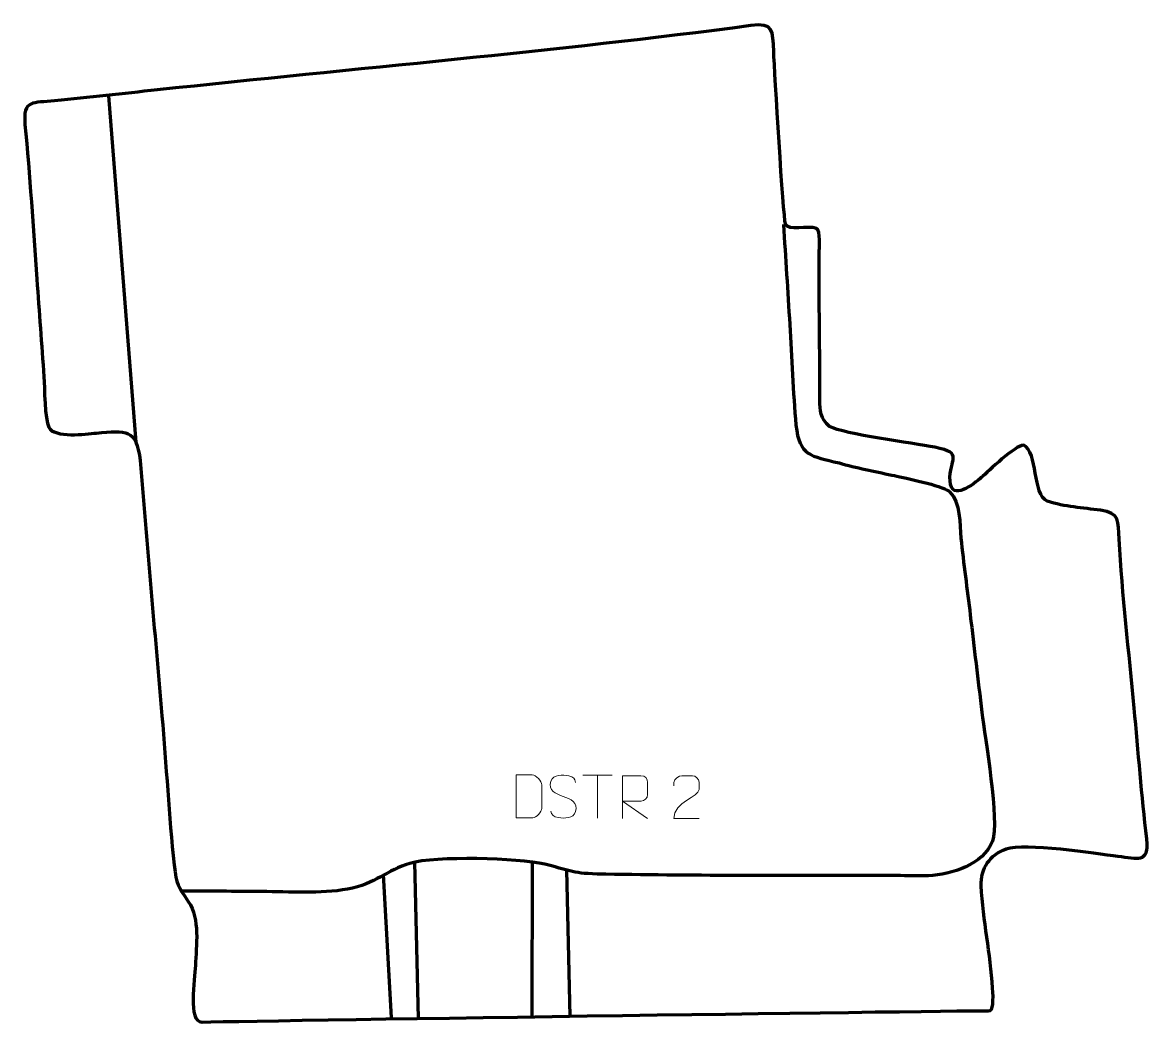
# Model space of a CAD drawing. Header units: millimetres. Extents: x -603 to 55, y 195 to 779.
import ezdxf

# ---------------------------------------------------------------- set-up
doc = ezdxf.new("R2010")
doc.units = ezdxf.units.MM
doc.header["$MEASUREMENT"] = 0
doc.layers.add('layer 2', color=7, linetype='Continuous')
doc.layers.add('layer 3', color=7, linetype='Continuous')

msp = doc.modelspace()

# ---------------------------------------------------------------- linework, layer by layer
at = {"layer": 'layer 2', "color": 142, "lineweight": 158}
for points in [[(-552.624, 735.9757), (-552.624, 735.9757), (-536.686, 533.9749), (-536.686, 533.9749)], [(-373.9584, 288.776), (-373.9584, 288.776), (-371.8426, 197.5856), (-371.8426, 197.5856)], [(-305.2187, 288.8217), (-305.2187, 288.8217), (-305.5052, 198.572), (-305.5052, 198.572)], [(-285.1999, 284.1537), (-285.1999, 284.1537), (-283.2695, 198.896), (-283.2695, 198.896)], [(-392.1516, 281.5529), (-392.1516, 281.5529), (-387.4883, 198.0767), (-387.4883, 198.0767)]]:
    msp.add_open_spline(points, degree=3, dxfattribs=at)
msp.add_open_spline([(-158.5946, 660.9663), (-157.3677, 641.5033), (-156.1407, 622.0402), (-154.9138, 602.5772), (-154.9138, 602.5772), (-153.715, 583.3483), (-153.0928, 562.9083), (-151.283, 543.8745), (-151.283, 543.8745), (-149.5365, 525.5058), (-142.428, 526.1125), (-126.1798, 521.7582), (-126.1798, 521.7582), (-115.9208, 519.009), (-105.6908, 516.8559), (-95.3011, 514.7004), (-95.3011, 514.7004), (-95.3011, 514.7004), (-93.7362, 514.3757), (-93.7362, 514.3757), (-93.7362, 514.3757), (-87.1971, 513.0182), (-66.8827, 508.7918), (-61.9728, 505.2148), (-61.9728, 505.2148), (-61.9728, 505.2148), (-61.4295, 504.7798), (-61.4295, 504.7798), (-61.4295, 504.7798), (-55.1879, 498.8273), (-55.7464, 486.0983), (-55.0198, 477.9734), (-55.0198, 477.9734), (-53.4738, 463.0155), (-51.3819, 447.9904), (-49.5773, 433.0467), (-49.5773, 433.0467), (-47.3205, 414.141), (-45.0636, 395.2354), (-42.8068, 376.3297), (-42.8068, 376.3297), (-40.9788, 361.8183), (-32.4835, 312.0888), (-36.6173, 301.1562), (-36.6173, 301.1562), (-41.8963, 287.1948), (-60.5037, 281.6414), (-74.0089, 280.8543), (-74.0089, 280.8543), (-80.152, 280.5916), (-86.3564, 280.8961), (-92.5064, 280.9868), (-92.5064, 280.9868), (-96.6034, 281.0284), (-100.6978, 281.073), (-104.7952, 281.0921), (-104.7952, 281.0921), (-158.9903, 281.0801), (-213.1612, 280.7819), (-267.3506, 281.8961), (-267.3506, 281.8961), (-282.717, 282.221), (-284.353, 284.4), (-297.8486, 287.5504), (-297.8486, 287.5504), (-313.6449, 291.2379), (-361.69, 292.5064), (-376.6862, 288.1085), (-376.6862, 288.1085), (-390.0748, 284.1821), (-396.4626, 276.1624), (-413.0515, 273.0745), (-413.0515, 273.0745), (-428.8068, 270.1418), (-447.0729, 271.4997), (-463.1595, 271.6596), (-463.1595, 271.6596), (-478.7713, 271.773), (-494.3831, 271.8782), (-509.9949, 271.9803)], degree=3, knots=[0, 0, 0, 0, 0.04761905, 0.04761905, 0.04761905, 0.04761905, 0.0952381, 0.0952381, 0.0952381, 0.0952381, 0.14285714, 0.14285714, 0.14285714, 0.14285714, 0.19047619, 0.19047619, 0.19047619, 0.19047619, 0.23809524, 0.23809524, 0.23809524, 0.23809524, 0.28571429, 0.28571429, 0.28571429, 0.28571429, 0.33333333, 0.33333333, 0.33333333, 0.33333333, 0.38095238, 0.38095238, 0.38095238, 0.38095238, 0.42857143, 0.42857143, 0.42857143, 0.42857143, 0.47619048, 0.47619048, 0.47619048, 0.47619048, 0.52380952, 0.52380952, 0.52380952, 0.52380952, 0.57142857, 0.57142857, 0.57142857, 0.57142857, 0.61904762, 0.61904762, 0.61904762, 0.61904762, 0.66666667, 0.66666667, 0.66666667, 0.66666667, 0.71428571, 0.71428571, 0.71428571, 0.71428571, 0.76190476, 0.76190476, 0.76190476, 0.76190476, 0.80952381, 0.80952381, 0.80952381, 0.80952381, 0.85714286, 0.85714286, 0.85714286, 0.85714286, 0.9047619, 0.9047619, 0.9047619, 0.9047619, 1, 1, 1, 1], dxfattribs=at)
at = {"layer": 'layer 2', "color": 250, "lineweight": 9}
for points, knots in [([(-314.5215, 314.7714), (-312.1897, 314.7718), (-307.2395, 314.7478), (-304.908, 314.7475), (-304.908, 314.7475), (-302.983, 314.6421), (-299.6644, 318.1837), (-299.6756, 320.201), (-299.6756, 320.201), (-299.676, 325.9711), (-299.676, 328.1408), (-299.6756, 333.9101), (-299.6756, 333.9101), (-299.6799, 336.0482), (-303.0544, 339.7083), (-305.2068, 339.6948), (-305.2068, 339.6948), (-307.5325, 339.6948), (-312.2568, 339.6948), (-314.5829, 339.6948), (-314.5829, 339.6948), (-314.5825, 333.9479), (-314.5212, 320.5187), (-314.5215, 314.7714)], [0, 0, 0, 0, 0.14285714, 0.14285714, 0.14285714, 0.14285714, 0.28571429, 0.28571429, 0.28571429, 0.28571429, 0.42857143, 0.42857143, 0.42857143, 0.42857143, 0.57142857, 0.57142857, 0.57142857, 0.57142857, 0.71428571, 0.71428571, 0.71428571, 0.71428571, 1, 1, 1, 1]), ([(-287.1292, 327.22), (-291.3775, 328.6904), (-296.2856, 330.4862), (-294.2805, 336.0065), (-294.2805, 336.0065), (-292.777, 340.1464), (-287.5634, 339.7579), (-283.9598, 339.1568), (-283.9598, 339.1568), (-281.0992, 338.6796), (-280.2345, 337.4664), (-279.9239, 335.3823)], [0, 0, 0, 0, 0.25, 0.25, 0.25, 0.25, 0.5, 0.5, 0.5, 0.5, 1, 1, 1, 1]), ([(-252.5522, 314.2898), (-252.5522, 314.2898), (-252.5522, 339.2433), (-252.5522, 339.2433), (-252.5522, 339.2433), (-248.9574, 339.2433), (-245.3619, 339.2433), (-241.7667, 339.2433), (-241.7667, 339.2433), (-239.4414, 339.2056), (-237.8841, 337.7156), (-237.8882, 335.3492), (-237.8882, 335.3492), (-237.8886, 333.3137), (-237.8886, 330.2543), (-237.8882, 328.2183), (-237.8882, 328.2183), (-237.8947, 326.3428), (-239.707, 324.401), (-241.7165, 324.3819), (-241.7165, 324.3819), (-241.7165, 324.3819), (-252.5522, 324.3819), (-252.5522, 324.3819), (-252.5522, 324.3819), (-252.5522, 324.3819), (-237.8975, 314.2898), (-237.8975, 314.2898)], [0, 0, 0, 0, 0.125, 0.125, 0.125, 0.125, 0.25, 0.25, 0.25, 0.25, 0.375, 0.375, 0.375, 0.375, 0.5, 0.5, 0.5, 0.5, 0.625, 0.625, 0.625, 0.625, 0.75, 0.75, 0.75, 0.75, 1, 1, 1, 1]), ([(-207.8487, 314.2794), (-212.7631, 314.2797), (-217.6775, 314.2797), (-222.5916, 314.2794), (-222.5916, 314.2794), (-222.5916, 324.2117), (-207.9406, 326.8529), (-207.8487, 331.1632), (-207.8487, 331.1632), (-207.849, 332.5873), (-207.849, 334.011), (-207.8487, 335.4343), (-207.8487, 335.4343), (-207.8656, 337.5114), (-209.9884, 339.2362), (-211.6594, 339.2535), (-211.6594, 339.2535), (-213.7326, 339.2531), (-215.8055, 339.2531), (-217.8779, 339.2535), (-217.8779, 339.2535), (-219.7, 339.27), (-222.5247, 337.4779), (-222.5916, 335.3843), (-222.5916, 335.3843), (-222.5916, 335.3843), (-222.5916, 333.3295), (-222.5916, 333.3295)], [0, 0, 0, 0, 0.125, 0.125, 0.125, 0.125, 0.25, 0.25, 0.25, 0.25, 0.375, 0.375, 0.375, 0.375, 0.5, 0.5, 0.5, 0.5, 0.625, 0.625, 0.625, 0.625, 0.75, 0.75, 0.75, 0.75, 1, 1, 1, 1]), ([(-287.1292, 327.2199), (-283.1106, 325.5732), (-278.0811, 323.6849), (-279.9151, 318.3246), (-279.9151, 318.3246), (-281.3749, 314.0582), (-286.2857, 314.3149), (-290.0118, 314.8696), (-290.0118, 314.8696), (-292.7618, 315.2794), (-293.9827, 316.4929), (-294.3607, 318.6051)], [0, 0, 0, 0, 0.25, 0.25, 0.25, 0.25, 0.5, 0.5, 0.5, 0.5, 1, 1, 1, 1])]:
    msp.add_open_spline(points, degree=3, knots=knots, dxfattribs=at)
for points in [[(-275.6282, 339.4994), (-275.6282, 339.4994), (-258.641, 339.4994), (-258.641, 339.4994)], [(-267.1344, 314.5694), (-267.1344, 314.5694), (-267.1344, 339.5229), (-267.1344, 339.5229)]]:
    msp.add_open_spline(points, degree=3, dxfattribs=at)
at = {"layer": 'layer 3', "color": 242, "lineweight": 158}
msp.add_open_spline([(-594.4085, 629.0157), (-596.596, 658.9281), (-598.3641, 689.5917), (-601.2906, 719.3641), (-601.2906, 719.3641), (-602.7175, 733.8798), (-596.5478, 731.8523), (-583.9698, 733.0711), (-583.9698, 733.0711), (-564.0511, 735.0012), (-544.1031, 737.327), (-524.197, 739.4609), (-524.197, 739.4609), (-409.2582, 751.784), (-292.0732, 761.8871), (-177.6355, 776.9913), (-177.6355, 776.9913), (-164.0301, 778.787), (-164.9225, 774.3956), (-164.3135, 761.7672), (-164.3135, 761.7672), (-163.7711, 750.6677), (-158.7767, 665.2903), (-157.4064, 661.4102), (-157.4064, 661.4102), (-155.712, 656.6121), (-144.6235, 660.8052), (-139.2651, 658.5575), (-139.2651, 658.5575), (-136.8005, 657.5237), (-137.7638, 646.7005), (-137.7688, 644.2032), (-137.7688, 644.2032), (-137.8166, 615.6857), (-137.382, 587.1877), (-137.3332, 558.6665), (-137.3332, 558.6665), (-137.3223, 552.2838), (-137.0923, 547.5397), (-131.7817, 543.1266), (-131.7817, 543.1266), (-123.1452, 538.485), (-83.3103, 533.452), (-70.2963, 530.9242), (-70.2963, 530.9242), (-52.6383, 527.4944), (-62.0945, 524.0511), (-61.3901, 511.2757), (-61.3901, 511.2757), (-60.6944, 498.6554), (-47.3242, 509.741), (-43.2027, 513.2192), (-43.2027, 513.2192), (-38.7252, 516.998), (-23.6409, 532.1785), (-18.3697, 532.1014), (-18.3697, 532.1014), (-9.9045, 528.457), (-13.3934, 503.1684), (-4.6121, 499.4789), (-4.6121, 499.4789), (5.6787, 496.1099), (15.8531, 495.5931), (26.4483, 494.1784), (26.4483, 494.1784), (37.828, 492.6589), (36.7248, 487.7147), (37.291, 477.3852), (37.291, 477.3852), (39.0847, 444.6607), (43.0979, 411.5079), (46.098, 378.7709), (46.098, 378.7709), (48.4408, 353.2505), (50.5543, 327.6978), (53.4153, 302.2318), (53.4153, 302.2318), (55.0184, 287.9618), (48.0021, 290.8511), (36.5382, 292.347), (36.5382, 292.347), (23.2809, 294.0635), (-17.8815, 300.3274), (-28.5738, 296.5516), (-28.5738, 296.5516), (-38.2887, 293.1208), (-43.4423, 285.2564), (-43.1628, 275.045), (-43.1628, 275.045), (-42.1526, 254.6967), (-37.7417, 235.1447), (-36.5171, 215.342), (-36.5171, 215.342), (-36.1152, 208.8418), (-35.8849, 201.2713), (-39.0676, 202.1244), (-39.0676, 202.1244), (-40.2768, 202.4485), (-454.4014, 196.5821), (-497.8828, 195.4854), (-497.8828, 195.4854), (-506.5758, 195.2661), (-502.0072, 220.519), (-501.8514, 228.3737), (-501.8514, 228.3737), (-501.4028, 240.3981), (-498.9817, 255.3792), (-505.9684, 265.9121), (-505.9684, 265.9121), (-512.2049, 275.3141), (-512.8812, 275.1849), (-514.1972, 287.2523), (-514.1972, 287.2523), (-517.3214, 315.9007), (-518.817, 345.4728), (-521.3357, 374.2891), (-521.3357, 374.2891), (-525.6719, 423.906), (-530.0831, 473.5184), (-533.9688, 523.1732), (-533.9688, 523.1732), (-536.7838, 542.106), (-541.6505, 540.6439), (-559.5879, 539.1858), (-559.5879, 539.1858), (-565.8105, 538.6799), (-584.1085, 536.0588), (-587.465, 542.6802), (-587.465, 542.6802), (-589.6586, 547.0075), (-589.9472, 565.9921), (-590.2352, 571.95), (-590.2352, 571.95), (-591.6263, 590.9719), (-593.0177, 609.9938), (-594.4085, 629.0157)], degree=3, knots=[0, 0, 0, 0, 0.02857143, 0.02857143, 0.02857143, 0.02857143, 0.05714286, 0.05714286, 0.05714286, 0.05714286, 0.08571429, 0.08571429, 0.08571429, 0.08571429, 0.11428571, 0.11428571, 0.11428571, 0.11428571, 0.14285714, 0.14285714, 0.14285714, 0.14285714, 0.17142857, 0.17142857, 0.17142857, 0.17142857, 0.2, 0.2, 0.2, 0.2, 0.22857143, 0.22857143, 0.22857143, 0.22857143, 0.25714286, 0.25714286, 0.25714286, 0.25714286, 0.28571429, 0.28571429, 0.28571429, 0.28571429, 0.31428571, 0.31428571, 0.31428571, 0.31428571, 0.34285714, 0.34285714, 0.34285714, 0.34285714, 0.37142857, 0.37142857, 0.37142857, 0.37142857, 0.4, 0.4, 0.4, 0.4, 0.42857143, 0.42857143, 0.42857143, 0.42857143, 0.45714286, 0.45714286, 0.45714286, 0.45714286, 0.48571429, 0.48571429, 0.48571429, 0.48571429, 0.51428571, 0.51428571, 0.51428571, 0.51428571, 0.54285714, 0.54285714, 0.54285714, 0.54285714, 0.57142857, 0.57142857, 0.57142857, 0.57142857, 0.6, 0.6, 0.6, 0.6, 0.62857143, 0.62857143, 0.62857143, 0.62857143, 0.65714286, 0.65714286, 0.65714286, 0.65714286, 0.68571429, 0.68571429, 0.68571429, 0.68571429, 0.71428571, 0.71428571, 0.71428571, 0.71428571, 0.74285714, 0.74285714, 0.74285714, 0.74285714, 0.77142857, 0.77142857, 0.77142857, 0.77142857, 0.8, 0.8, 0.8, 0.8, 0.82857143, 0.82857143, 0.82857143, 0.82857143, 0.85714286, 0.85714286, 0.85714286, 0.85714286, 0.88571429, 0.88571429, 0.88571429, 0.88571429, 0.91428571, 0.91428571, 0.91428571, 0.91428571, 0.94285714, 0.94285714, 0.94285714, 0.94285714, 1, 1, 1, 1], dxfattribs=at)

doc.saveas('drawing.dxf')
